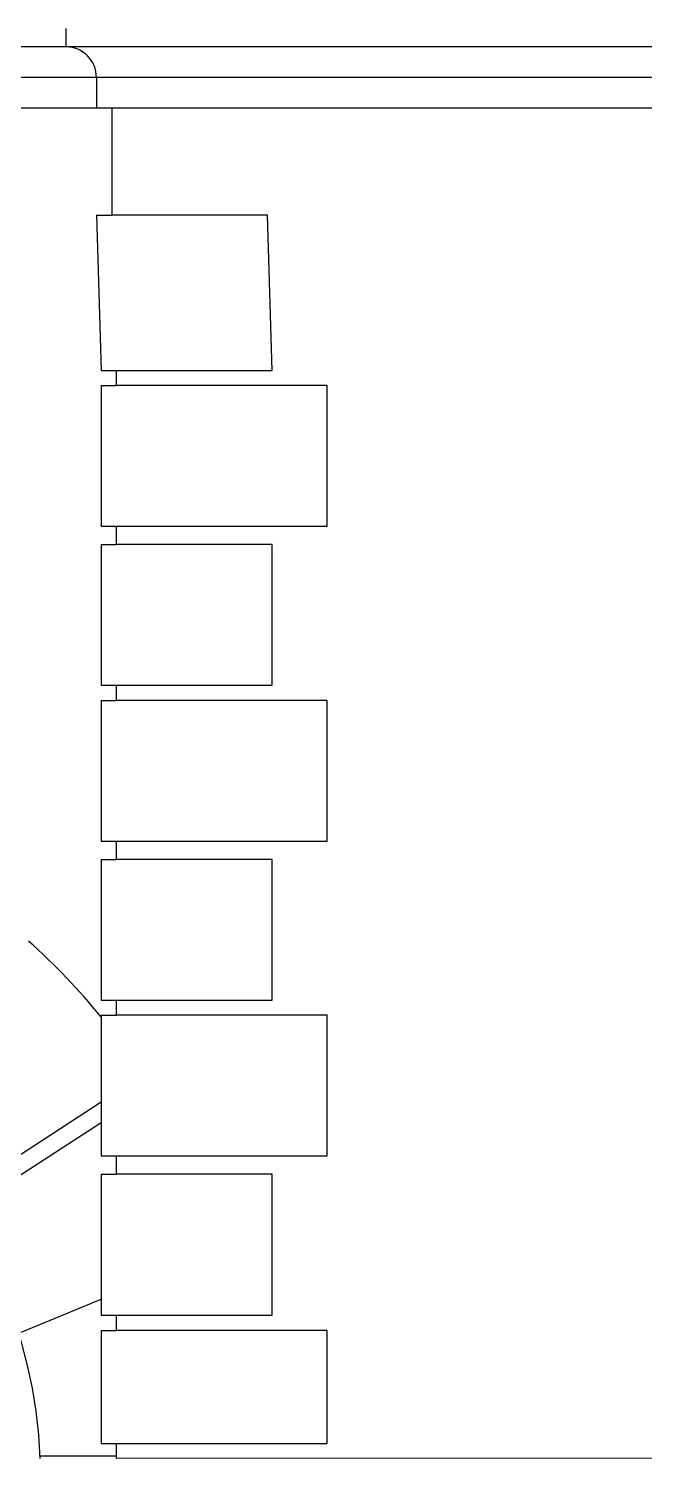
# Model space of a CAD drawing. Extents: x -43 to 90, y 6 to 81.
# Drawn here: x 45.737 to 46.745, y 65.282 to 67.62 of the extents above; entities that cross this region are included whole.
import ezdxf

# ---------------------------------------------------------------- set-up
doc = ezdxf.new("R2010")
doc.units = 0
doc.header["$LTSCALE"] = 0.1
doc.header["$MEASUREMENT"] = 0
doc.layers.add('visto', color=9, linetype='CONTINUOUS')

msp = doc.modelspace()

# ---------------------------------------------------------------- linework, layer by layer
at = {"layer": 'visto'}
for p, q in [((45.7979, 67.6204), (45.7979, 67.5904)), ((50.5006, 67.5904), (30.0948, 67.5904)), ((50.5006, 67.5404), (30.1448, 67.5404)), ((45.8479, 67.5404), (45.8479, 67.4904)), ((50.5256, 67.5404), (45.8479, 67.5404)), ((50.5006, 67.4904), (30.1448, 67.4904)), ((45.8729, 67.4904), (45.8479, 67.4904)), ((45.8729, 67.4904), (45.8729, 67.3154)), ((45.8479, 67.3154), (45.8479, 67.3154)), ((45.8479, 67.3154), (45.8554, 67.0615)), ((45.8479, 67.3154), (45.8729, 67.3154)), ((46.1279, 67.3154), (45.8729, 67.3154)), ((46.1354, 67.0615), (46.1279, 67.3154)), ((45.8554, 67.0615), (45.8804, 67.0615)), ((45.8804, 67.0615), (45.8804, 67.0365)), ((45.8804, 67.0615), (46.1354, 67.0615)), ((45.8554, 67.0365), (45.8554, 66.8065)), ((45.8554, 67.0365), (45.8804, 67.0365)), ((46.2254, 67.0365), (45.8804, 67.0365)), ((46.2254, 66.8065), (46.2254, 67.0365)), ((45.8554, 66.8065), (45.8804, 66.8065)), ((45.8804, 66.8065), (45.8804, 66.7767)), ((45.8804, 66.8065), (46.2254, 66.8065)), ((45.8554, 66.7767), (45.8554, 66.5467)), ((45.8554, 66.7767), (45.8804, 66.7767)), ((46.1354, 66.7767), (45.8804, 66.7767)), ((46.1354, 66.5467), (46.1354, 66.7767)), ((45.8554, 66.5467), (45.8804, 66.5467)), ((45.8804, 66.5467), (45.8804, 66.5217)), ((45.8804, 66.5467), (46.1354, 66.5467)), ((45.8554, 66.5217), (45.8554, 66.2917)), ((45.8554, 66.5217), (45.8804, 66.5217)), ((46.2254, 66.5217), (45.8804, 66.5217)), ((46.2254, 66.2917), (46.2254, 66.5217)), ((45.8554, 66.2917), (45.8804, 66.2917)), ((45.8804, 66.2917), (45.8804, 66.2618)), ((45.8804, 66.2917), (46.2254, 66.2917)), ((45.8554, 66.2618), (45.8554, 66.0318)), ((45.8554, 66.2618), (45.8804, 66.2618)), ((46.1354, 66.2618), (45.8804, 66.2618)), ((46.1354, 66.0318), (46.1354, 66.2618)), ((45.8554, 66.0318), (45.8804, 66.0318)), ((45.8804, 66.0318), (45.8804, 66.0068)), ((45.8804, 66.0318), (46.1354, 66.0318)), ((45.8554, 66.0068), (45.8554, 65.7768)), ((45.8554, 66.0068), (45.8804, 66.0068)), ((46.2254, 66.0068), (45.8804, 66.0068)), ((46.2254, 65.7768), (46.2254, 66.0068)), ((45.8554, 65.8649), (45.6113, 65.7052)), ((45.6269, 65.6831), (45.8554, 65.8316)), ((45.8554, 65.7768), (45.8804, 65.7768)), ((45.8804, 65.7768), (45.8804, 65.7469)), ((45.8804, 65.7768), (46.2254, 65.7768)), ((45.8554, 65.7469), (45.8554, 65.5162)), ((45.8554, 65.7469), (45.8804, 65.7469)), ((46.1354, 65.7469), (45.8804, 65.7469)), ((46.1354, 65.5162), (46.1354, 65.7469)), ((45.7208, 65.4868), (45.8554, 65.5428)), ((45.8554, 65.5162), (45.8804, 65.5162)), ((45.8804, 65.5162), (45.8804, 65.4912)), ((45.8804, 65.5162), (46.1354, 65.5162)), ((45.8554, 65.4912), (45.8554, 65.3068)), ((45.8554, 65.4912), (45.8804, 65.4912)), ((46.2254, 65.4912), (45.8804, 65.4912)), ((46.2254, 65.3068), (46.2254, 65.4912)), ((45.8554, 65.3068), (45.8804, 65.3068)), ((45.8804, 65.3068), (45.8804, 65.2822)), ((45.8804, 65.3068), (46.2254, 65.3068)), ((45.7558, 65.2862), (45.8804, 65.2862)), ((47.4238, 65.2827), (45.8804, 65.2822))]:
    msp.add_line(p, q, dxfattribs=at)
for centre, radius, start, end in [((45.7979, 67.5404), 0.05, 0, 90), ((44.9801, 65.2862), 1.1321, 39.3557, 48.0508), ((44.98, 65.2531), 0.7765, 2.1377, 177.8611)]:
    msp.add_arc(centre, radius, start, end, dxfattribs=at)

doc.saveas('drawing.dxf')
